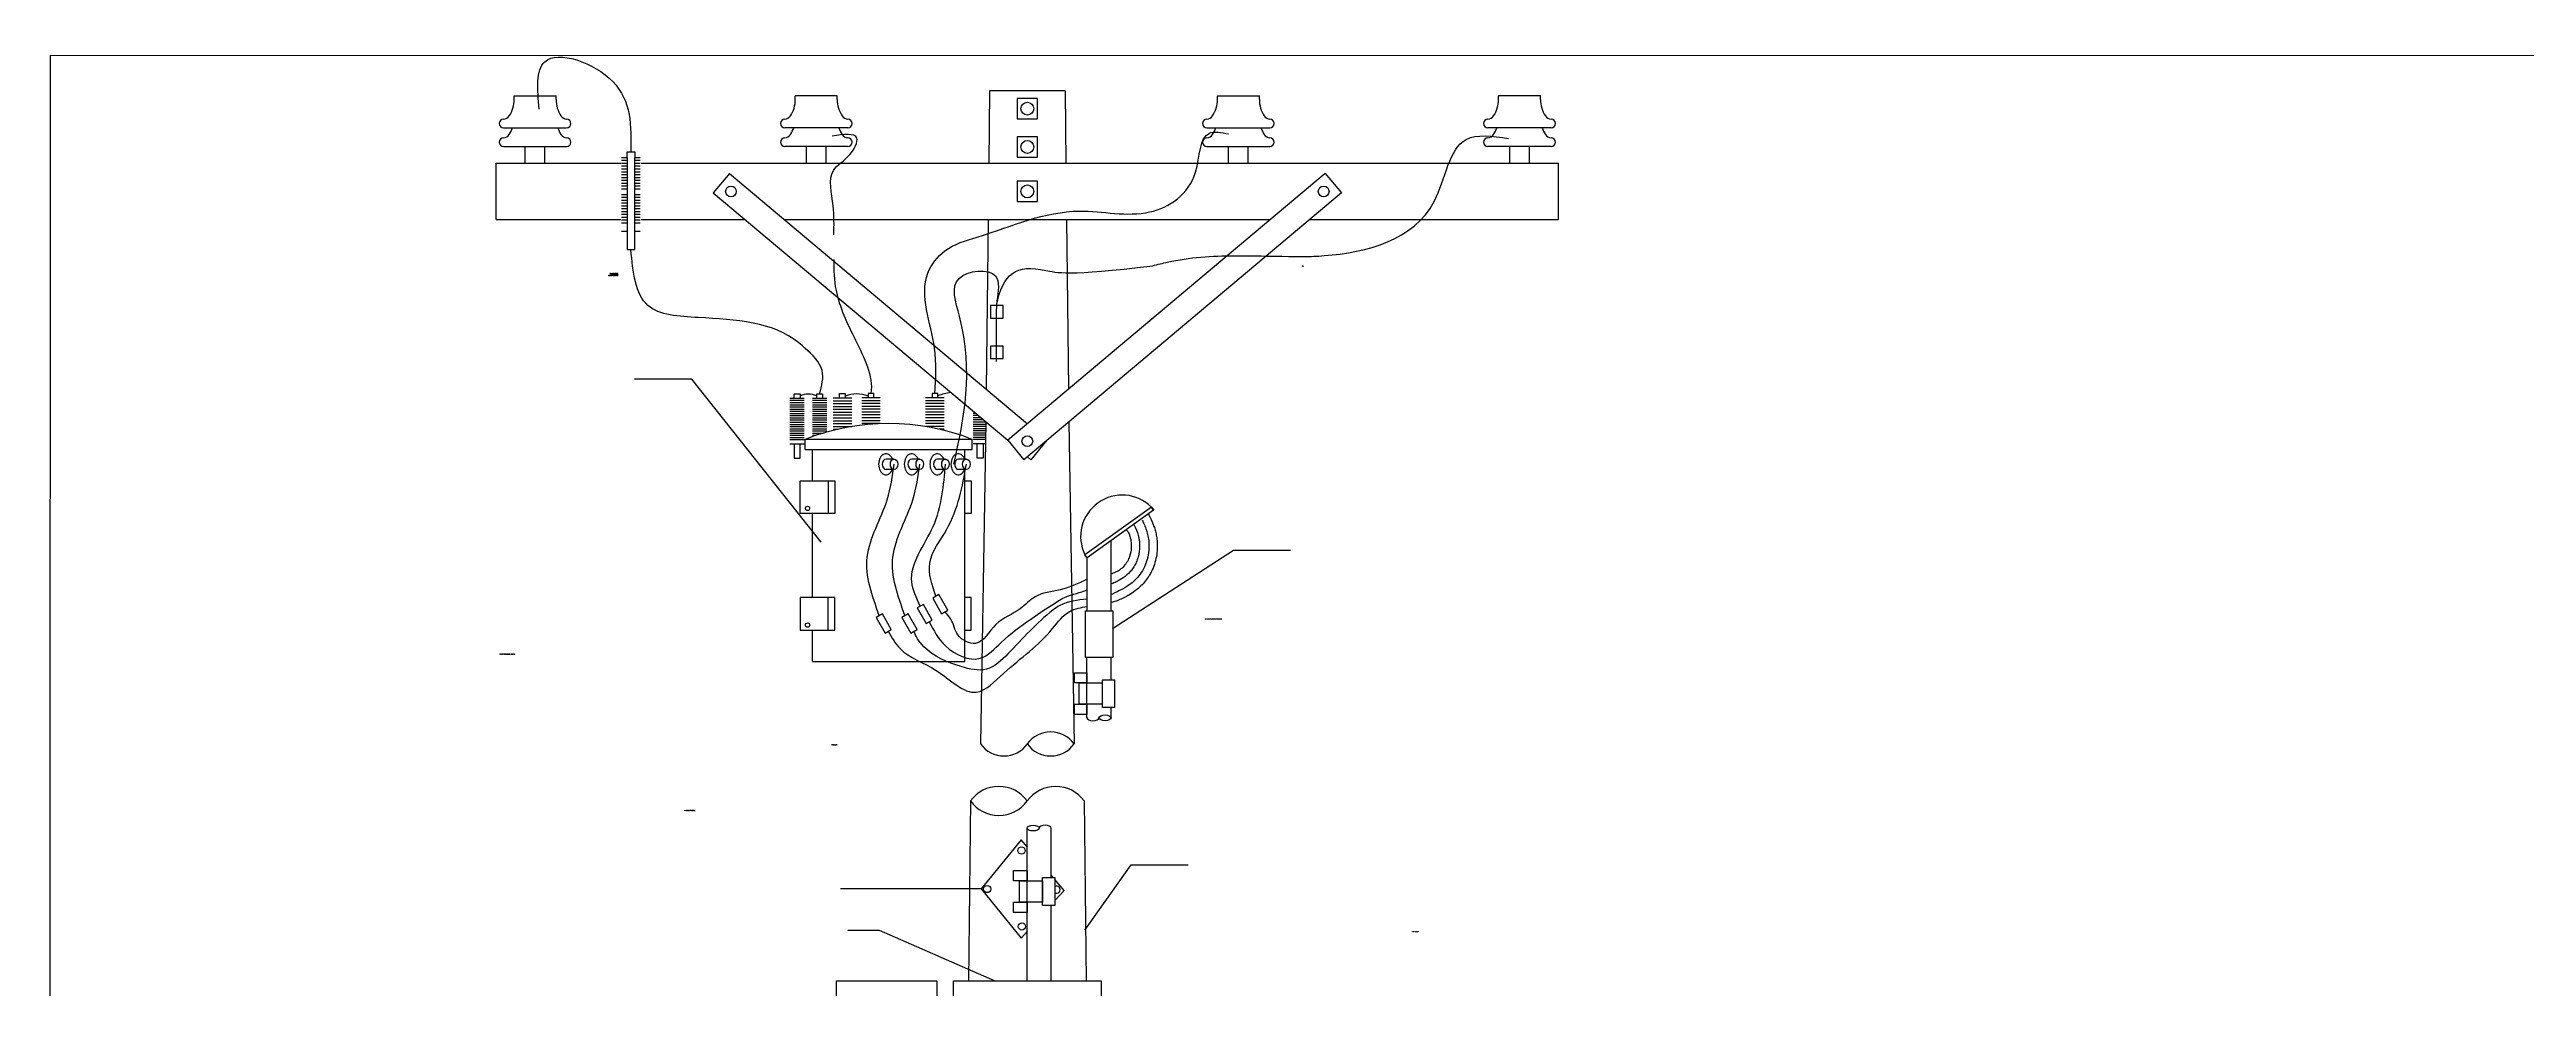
# Model space of a CAD drawing. Header units: inches. Extents: x 1413 to 2190, y 25751 to 26207.
# Drawn here: x 1412.7 to 1831.6, y 26048 to 26206.7 of the extents above; entities that cross this region are included whole.
import ezdxf

# ---------------------------------------------------------------- set-up
doc = ezdxf.new("R2010")
doc.units = ezdxf.units.IN
doc.header["$LTSCALE"] = 0.25
doc.header["$MEASUREMENT"] = 0
doc.layers.get('Defpoints').update_dxf_attribs({"color": 251})
for name, color, linetype in [('E-POLE', 54, 'Continuous'), ('E-X-POWER-IDEN', 74, 'Continuous'), ('E-X-POWR-PANL', 94, 'Continuous'), ('E-X-POWR-WIRE', 84, 'Continuous')]:
    doc.layers.add(name, color=color, linetype=linetype)
doc.styles.add('RomanS', font='romans.shx', dxfattribs={"width": 0.85})
doc.dimstyles.new('FH_Arrow_Leader', dxfattribs={"dimscale": 96, "dimtxt": 0.09375, "dimasz": 0.125, "dimexe": 0.0625, "dimexo": 0.0625, "dimgap": 0.09, "dimtad": 0, "dimtih": 1, "dimtoh": 1, "dimdec": 4, "dimzin": 0, "dimdsep": 46, "dimlunit": 4, "dimtxsty": 'RomanS', "dimcen": 0.09, "dimadec": 0, "dimazin": 0, "dimtfac": 1, "dimtdec": 4, "dimtofl": 0, "dimtmove": 0, "dimatfit": 3, "dimfxl": 1, "dimtolj": 1, "dimtzin": 0, "dimarcsym": 0})

msp = doc.modelspace()

# ---------------------------------------------------------------- linework, layer by layer
at = {"layer": 'Defpoints'}
msp.add_lwpolyline([(1412.87, 26205.76), (2190.38, 26205.68), (2190.4, 25755.72), (1412.7, 25755.71)], close=True, dxfattribs=at)
at = {"layer": 'E-POLE'}
for p, q in [((1571.69, 26199.74), (1571.56, 26187.48)), ((1584.46, 26199.74), (1571.69, 26199.74)), ((1584.46, 26199.74), (1584.6, 26187.48)), ((1488.24, 26177.98), (1488.24, 26187.48)), ((1488.24, 26187.48), (1509.32, 26187.48)), ((1512.74, 26187.48), (1667.91, 26187.48)), ((1527.69, 26185.74), (1524.95, 26182.47)), ((1527.69, 26185.74), (1578.08, 26143.46)), ((1628.46, 26185.74), (1574.76, 26140.67)), ((1628.46, 26185.74), (1631.21, 26182.47)), ((1667.91, 26177.98), (1667.91, 26187.48)), ((1524.95, 26182.47), (1574.76, 26140.67)), ((1631.21, 26182.47), (1577.5, 26137.4)), ((1488.24, 26177.98), (1509.32, 26177.98)), ((1512.74, 26177.98), (1530.3, 26177.98)), ((1536.94, 26177.98), (1619.22, 26177.98)), ((1571.45, 26177.98), (1571.12, 26149.29)), ((1584.71, 26177.98), (1585.03, 26149.29)), ((1625.85, 26177.98), (1667.91, 26177.98)), ((1571.06, 26143.78), (1570.16, 26089.35)), ((1585.09, 26143.78), (1585.99, 26089.35)), ((1574.76, 26140.67), (1577.5, 26137.4)), ((1578.08, 26137.89), (1578.65, 26137.4)), ((1581.4, 26140.67), (1578.65, 26137.4)), ((1568.45, 26079.73), (1568.11, 26049.34)), ((1587.7, 26079.73), (1588.05, 26049.34))]:
    msp.add_line(p, q, dxfattribs=at)
for points in [[(1576.37, 26195), (1579.78, 26195), (1579.78, 26198.42), (1576.37, 26198.42)], [(1576.37, 26188.54), (1579.78, 26188.54), (1579.78, 26191.96), (1576.37, 26191.96)], [(1576.37, 26181.02), (1579.78, 26181.02), (1579.78, 26184.44), (1576.37, 26184.44)]]:
    msp.add_lwpolyline(points, close=True, dxfattribs=at)
for centre, radius in [((1578.08, 26196.71), 1.09), ((1578.08, 26190.25), 1.09), ((1527.95, 26182.73), 0.905), ((1578.08, 26182.73), 1.09), ((1628.2, 26182.73), 0.905), ((1578.08, 26140.52), 0.905)]:
    msp.add_circle(centre, radius, dxfattribs=at)
for centre, radius, start, end in [((1582.03, 26086.49), 4.89, 35.9188, 144.0812), ((1574.12, 26092.22), 4.89, 215.9188, 324.0812), ((1582.03, 26092.22), 4.89, 215.9188, 324.0812), ((1573.26, 26076.24), 5.94, 35.9188, 144.0812), ((1573.26, 26083.22), 5.94, 215.9188, 324.0812), ((1582.89, 26076.24), 5.94, 35.9188, 144.0812)]:
    msp.add_arc(centre, radius, start, end, dxfattribs=at)
at = {"layer": 'E-X-POWR-PANL'}
for p, q in [((1537.93, 26147.79), (1540.35, 26147.79)), ((1537.93, 26147.43), (1540.35, 26147.43)), ((1537.93, 26147.06), (1540.35, 26147.06)), ((1537.93, 26146.69), (1540.35, 26146.69)), ((1537.93, 26146.32), (1540.35, 26146.32)), ((1537.93, 26145.95), (1540.35, 26145.95)), ((1541.73, 26147.79), (1544.15, 26147.79)), ((1541.73, 26147.43), (1544.15, 26147.43)), ((1541.73, 26147.06), (1544.15, 26147.06)), ((1541.73, 26146.69), (1544.15, 26146.69)), ((1541.73, 26146.32), (1544.15, 26146.32)), ((1541.73, 26145.95), (1544.15, 26145.95)), ((1545.23, 26147.83), (1548.37, 26147.83)), ((1545.23, 26147.35), (1548.37, 26147.35)), ((1545.23, 26146.87), (1548.37, 26146.87)), ((1545.23, 26146.39), (1548.37, 26146.39)), ((1545.23, 26145.91), (1548.37, 26145.91)), ((1553.2, 26147.83), (1550.06, 26147.83)), ((1553.2, 26147.35), (1550.06, 26147.35)), ((1553.2, 26146.87), (1550.06, 26146.87)), ((1553.2, 26146.39), (1550.06, 26146.39)), ((1553.2, 26145.91), (1550.06, 26145.91)), ((1564.03, 26147.83), (1560.88, 26147.83)), ((1564.03, 26147.35), (1560.88, 26147.35)), ((1564.03, 26146.87), (1560.88, 26146.87)), ((1564.03, 26146.39), (1560.88, 26146.39)), ((1564.03, 26145.91), (1560.88, 26145.91)), ((1537.93, 26145.58), (1540.35, 26145.58)), ((1537.93, 26145.21), (1540.35, 26145.21)), ((1537.93, 26144.84), (1540.35, 26144.84)), ((1537.93, 26144.47), (1540.35, 26144.47)), ((1537.93, 26144.11), (1540.35, 26144.11)), ((1537.93, 26143.74), (1540.35, 26143.74)), ((1537.93, 26143.37), (1540.35, 26143.37)), ((1537.93, 26143), (1540.35, 26143)), ((1537.93, 26142.63), (1540.35, 26142.63)), ((1537.93, 26142.26), (1540.35, 26142.26)), ((1537.93, 26141.89), (1540.35, 26141.89)), ((1537.93, 26141.52), (1540.35, 26141.52)), ((1541.73, 26145.58), (1544.15, 26145.58)), ((1541.73, 26145.21), (1544.15, 26145.21)), ((1541.73, 26144.84), (1544.15, 26144.84)), ((1541.73, 26144.47), (1544.15, 26144.47)), ((1541.73, 26144.11), (1544.15, 26144.11)), ((1541.73, 26143.74), (1544.15, 26143.74)), ((1541.73, 26143.37), (1544.15, 26143.37)), ((1541.73, 26143), (1544.15, 26143)), ((1541.73, 26142.63), (1544.15, 26142.63)), ((1541.73, 26142.26), (1544.15, 26142.26)), ((1541.73, 26141.89), (1543.55, 26141.89)), ((1541.73, 26141.52), (1542.38, 26141.52)), ((1545.23, 26145.43), (1548.37, 26145.43)), ((1545.23, 26144.95), (1548.37, 26144.95)), ((1545.23, 26144.47), (1548.37, 26144.47)), ((1545.23, 26143.99), (1548.37, 26143.99)), ((1545.23, 26143.51), (1548.37, 26143.51)), ((1545.23, 26143.03), (1548.37, 26143.03)), ((1545.23, 26142.55), (1546.1, 26142.55)), ((1553.2, 26145.43), (1550.06, 26145.43)), ((1553.2, 26144.95), (1550.06, 26144.95)), ((1553.2, 26144.47), (1550.06, 26144.47)), ((1553.2, 26143.99), (1550.06, 26143.99)), ((1553.2, 26143.51), (1550.06, 26143.51)), ((1564.03, 26145.43), (1560.88, 26145.43)), ((1564.03, 26144.95), (1560.88, 26144.95)), ((1564.03, 26144.47), (1560.88, 26144.47)), ((1564.03, 26143.99), (1560.88, 26143.99)), ((1564.03, 26143.51), (1560.88, 26143.51)), ((1564.03, 26143.03), (1560.88, 26143.03)), ((1564.03, 26142.55), (1563.16, 26142.55)), ((1569.35, 26145.21), (1568.9, 26145.21)), ((1569.79, 26144.84), (1568.9, 26144.84)), ((1570.23, 26144.47), (1568.9, 26144.47)), ((1570.67, 26144.11), (1568.9, 26144.11)), ((1571.11, 26143.74), (1568.9, 26143.74)), ((1571.05, 26143.37), (1568.9, 26143.37)), ((1571.05, 26143), (1568.9, 26143)), ((1571.05, 26142.63), (1568.9, 26142.63)), ((1571.04, 26142.26), (1568.9, 26142.26)), ((1571.04, 26141.89), (1568.9, 26141.89)), ((1571.04, 26141.52), (1568.9, 26141.52)), ((1537.93, 26141.15), (1540.35, 26141.15)), ((1537.93, 26140.79), (1540.35, 26140.79)), ((1537.93, 26140.05), (1540.35, 26140.05)), ((1540.48, 26140.84), (1568.77, 26140.84)), ((1540.48, 26139.12), (1540.48, 26140.84)), ((1540.48, 26139.12), (1568.77, 26139.12)), ((1541.76, 26133.84), (1541.76, 26139.12)), ((1555.54, 26137.51), (1554.18, 26137.51)), ((1559.88, 26137.51), (1558.52, 26137.51)), ((1564.22, 26137.51), (1562.86, 26137.51)), ((1567.77, 26137.51), (1566.42, 26137.51)), ((1567.49, 26137.56), (1567.49, 26139.12)), ((1568.77, 26139.12), (1568.77, 26140.84)), ((1571.03, 26141.15), (1568.9, 26141.15)), ((1571.03, 26140.79), (1568.9, 26140.79)), ((1571.02, 26140.05), (1568.9, 26140.05)), ((1539.64, 26133.84), (1545.52, 26133.84)), ((1539.64, 26128.33), (1539.64, 26133.84)), ((1544.42, 26133.84), (1544.42, 26128.33)), ((1545.52, 26133.84), (1545.52, 26128.33)), ((1555.54, 26135.74), (1554.18, 26135.74)), ((1559.88, 26135.74), (1558.52, 26135.74)), ((1564.22, 26135.74), (1562.86, 26135.74)), ((1567.77, 26135.74), (1566.42, 26135.74)), ((1567.49, 26103.31), (1567.49, 26135.69)), ((1567.49, 26133.84), (1568.58, 26133.84)), ((1568.58, 26133.84), (1568.58, 26128.33)), ((1545.52, 26128.33), (1539.64, 26128.33)), ((1541.76, 26114.11), (1541.76, 26128.33)), ((1568.58, 26128.33), (1567.49, 26128.33)), ((1545.52, 26114.11), (1539.64, 26114.11)), ((1539.64, 26114.11), (1539.64, 26108.59)), ((1544.42, 26108.59), (1544.42, 26114.11)), ((1545.52, 26108.59), (1545.52, 26114.11)), ((1568.58, 26114.11), (1567.49, 26114.11)), ((1568.58, 26108.59), (1568.58, 26114.11)), ((1539.64, 26108.59), (1545.52, 26108.59)), ((1541.76, 26103.31), (1541.76, 26108.59)), ((1567.49, 26108.59), (1568.58, 26108.59)), ((1541.76, 26103.31), (1567.49, 26103.31))]:
    msp.add_line(p, q, dxfattribs=at)
for points in [[(1538.65, 26147.79), (1538.65, 26148.52), (1539.63, 26148.52), (1539.63, 26147.79)], [(1542.45, 26147.79), (1542.45, 26148.52), (1543.43, 26148.52), (1543.43, 26147.79)], [(1546.3, 26147.83), (1546.3, 26148.56), (1547.29, 26148.56), (1547.29, 26147.83)], [(1552.12, 26147.83), (1552.12, 26148.56), (1551.14, 26148.56), (1551.14, 26147.83)], [(1562.95, 26147.83), (1562.95, 26148.56), (1561.96, 26148.56), (1561.96, 26147.83)], [(1538.65, 26140.05), (1538.65, 26137.67), (1539.63, 26137.67), (1539.63, 26140.05)], [(1570.61, 26140.05), (1570.61, 26137.67), (1569.62, 26137.67), (1569.62, 26140.05)]]:
    msp.add_lwpolyline(points, dxfattribs=at)
for points in [[(1545.8, 26049.34), (1562.75, 26049.34), (1562.75, 26019.84), (1545.8, 26019.84)], [(1565.61, 26049.34), (1590.55, 26049.34), (1590.55, 26019.84), (1565.61, 26019.84)]]:
    msp.add_lwpolyline(points, close=True, dxfattribs=at)
for centre in [(1540.9, 26129.17), (1540.9, 26109.44)]:
    msp.add_circle(centre, 0.362, dxfattribs=at)
for centre, radius, start, end in [((1541.04, 26145.23), 3.25, 64.3977, 115.6023), ((1549.21, 26142.9), 5.6, 69.9017, 110.0983), ((1566.24, 26139.73), 9.08, 96.9687, 111.2553), ((1554.63, 26104.49), 39, 68.7323, 111.2677)]:
    msp.add_arc(centre, radius, start, end, dxfattribs=at)
for centre, major_axis, start_param, end_param in [((1554.18, 26136.62), (0, 1.77), -1.047198, 4.18879), ((1554.18, 26136.62), (0, -0.887), 3.141593, 6.283185), ((1558.52, 26136.62), (0, 1.77), -1.047198, 4.18879), ((1558.52, 26136.62), (0, -0.887), 3.141593, 6.283185), ((1562.86, 26136.62), (0, 1.77), -1.047198, 4.18879), ((1562.86, 26136.62), (0, -0.887), 3.141593, 6.283185), ((1566.42, 26136.62), (0, 1.77), -1.047198, 4.18879), ((1566.42, 26136.62), (0, -0.887), 3.141593, 6.283185)]:
    msp.add_ellipse(centre, major_axis=major_axis, ratio=0.708817, start_param=start_param, end_param=end_param, dxfattribs=at)
for centre in [(1555.54, 26136.62), (1559.88, 26136.62), (1564.22, 26136.62), (1567.77, 26136.62)]:
    msp.add_ellipse(centre, major_axis=(0, -0.887), ratio=0.708817, dxfattribs=at)
at = {"layer": 'E-X-POWR-WIRE'}
for p, q in [((1491.29, 26198.89), (1498.37, 26198.89)), ((1491.29, 26198.27), (1491.29, 26198.89)), ((1498.37, 26198.27), (1498.37, 26198.89)), ((1545.92, 26198.89), (1538.84, 26198.89)), ((1538.84, 26198.27), (1538.84, 26198.89)), ((1545.92, 26198.27), (1545.92, 26198.89)), ((1610.23, 26198.89), (1617.32, 26198.89)), ((1610.23, 26198.27), (1610.23, 26198.89)), ((1617.32, 26198.27), (1617.32, 26198.89)), ((1664.87, 26198.89), (1657.78, 26198.89)), ((1657.78, 26198.27), (1657.78, 26198.89)), ((1664.87, 26198.27), (1664.87, 26198.89)), ((1489.5, 26193.48), (1500.16, 26193.48)), ((1547.71, 26193.48), (1537.05, 26193.48)), ((1608.44, 26193.48), (1619.11, 26193.48)), ((1666.66, 26193.48), (1655.99, 26193.48)), ((1489.5, 26190.33), (1500.16, 26190.33)), ((1493.16, 26187.48), (1493.16, 26190.33)), ((1496.5, 26187.48), (1496.5, 26190.33)), ((1509.46, 26188.47), (1510.39, 26188.47)), ((1509.46, 26187.99), (1510.39, 26187.99)), ((1509.46, 26187.51), (1510.39, 26187.51)), ((1511.67, 26188.47), (1512.6, 26188.47)), ((1511.67, 26187.99), (1512.6, 26187.99)), ((1511.67, 26187.51), (1512.6, 26187.51)), ((1547.71, 26190.33), (1537.05, 26190.33)), ((1540.71, 26187.48), (1540.71, 26190.33)), ((1544.05, 26187.48), (1544.05, 26190.33)), ((1608.44, 26190.33), (1619.11, 26190.33)), ((1612.1, 26187.48), (1612.1, 26190.33)), ((1615.44, 26187.48), (1615.44, 26190.33)), ((1666.66, 26190.33), (1655.99, 26190.33)), ((1659.66, 26187.48), (1659.66, 26190.33)), ((1662.99, 26187.48), (1662.99, 26190.33)), ((1509.46, 26187.03), (1510.39, 26187.03)), ((1509.46, 26186.55), (1510.39, 26186.55)), ((1509.46, 26186.07), (1510.39, 26186.07)), ((1509.46, 26185.59), (1510.39, 26185.59)), ((1509.46, 26185.11), (1510.39, 26185.11)), ((1509.46, 26184.63), (1510.39, 26184.63)), ((1509.46, 26184.15), (1510.39, 26184.15)), ((1509.46, 26183.67), (1510.39, 26183.67)), ((1511.67, 26187.03), (1512.6, 26187.03)), ((1511.67, 26186.55), (1512.6, 26186.55)), ((1511.67, 26186.07), (1512.6, 26186.07)), ((1511.67, 26185.59), (1512.6, 26185.59)), ((1511.67, 26185.11), (1512.6, 26185.11)), ((1511.67, 26184.63), (1512.6, 26184.63)), ((1511.67, 26184.15), (1512.6, 26184.15)), ((1511.67, 26183.67), (1512.6, 26183.67)), ((1509.46, 26183.19), (1510.39, 26183.19)), ((1509.46, 26182.23), (1510.39, 26182.23)), ((1509.46, 26181.75), (1510.39, 26181.75)), ((1509.46, 26181.27), (1510.39, 26181.27)), ((1509.46, 26180.8), (1510.39, 26180.8)), ((1509.46, 26180.32), (1510.39, 26180.32)), ((1509.46, 26179.84), (1510.39, 26179.84)), ((1509.46, 26179.36), (1510.39, 26179.36)), ((1511.67, 26183.19), (1512.6, 26183.19)), ((1511.67, 26182.23), (1512.6, 26182.23)), ((1511.67, 26181.75), (1512.6, 26181.75)), ((1511.67, 26181.27), (1512.6, 26181.27)), ((1511.67, 26180.8), (1512.6, 26180.8)), ((1511.67, 26180.32), (1512.6, 26180.32)), ((1511.67, 26179.84), (1512.6, 26179.84)), ((1511.67, 26179.36), (1512.6, 26179.36)), ((1509.46, 26178.88), (1510.39, 26178.88)), ((1509.46, 26178.4), (1510.39, 26178.4)), ((1509.46, 26177.92), (1510.39, 26177.92)), ((1509.46, 26177.44), (1510.39, 26177.44)), ((1509.46, 26176), (1510.39, 26176)), ((1511.67, 26178.88), (1512.6, 26178.88)), ((1511.67, 26178.4), (1512.6, 26178.4)), ((1511.67, 26177.92), (1512.6, 26177.92)), ((1511.67, 26177.44), (1512.6, 26177.44)), ((1511.67, 26176), (1512.6, 26176)), ((1599.07, 26129.39), (1587.81, 26121.32)), ((1599.44, 26128.86), (1588.18, 26120.8)), ((1599.44, 26128.86), (1599.07, 26129.39)), ((1599.54, 26128.86), (1599.16, 26129.39)), ((1588.18, 26120.8), (1587.81, 26121.32)), ((1588.18, 26111.84), (1588.18, 26120.8)), ((1592.26, 26111.84), (1592.26, 26123.72)), ((1588.16, 26093.77), (1588.16, 26103.99)), ((1592.24, 26100.22), (1592.24, 26103.99)), ((1592.24, 26093.77), (1592.24, 26095.51)), ((1578.05, 26049.34), (1578.05, 26075.14)), ((1582.13, 26066.79), (1582.13, 26075.14)), ((1577.04, 26073.14), (1570.26, 26064.88)), ((1578.08, 26071.92), (1577.04, 26073.14)), ((1582.44, 26066.79), (1582.13, 26067.16)), ((1584.3, 26064.61), (1582.74, 26066.43)), ((1570.26, 26064.88), (1577.03, 26056.54)), ((1582.13, 26049.34), (1582.13, 26062.08)), ((1582.74, 26062.88), (1584.3, 26064.61)), ((1577.03, 26056.54), (1578.08, 26057.7))]:
    msp.add_line(p, q, dxfattribs=at)
for points in [[(1510.39, 26188.47), (1510.39, 26189.42), (1511.67, 26189.42), (1511.67, 26188.47)], [(1510.39, 26188.47), (1510.39, 26172.91), (1511.67, 26172.91), (1511.67, 26188.47)]]:
    msp.add_lwpolyline(points, dxfattribs=at)
for points in [[(1571.87, 26161.3), (1574.01, 26161.3), (1574.01, 26163.44), (1571.87, 26163.44)], [(1571.87, 26154.47), (1574.01, 26154.47), (1574.01, 26156.6), (1571.87, 26156.6)], [(1560.5, 26112.95), (1559.44, 26112.35), (1560.95, 26109.7), (1562.01, 26110.3)], [(1563.13, 26114.62), (1562.07, 26114.02), (1563.57, 26111.37), (1564.63, 26111.97)], [(1553.57, 26111.35), (1552.51, 26110.74), (1554.01, 26108.09), (1555.07, 26108.7)], [(1557.91, 26111.35), (1556.85, 26110.74), (1558.35, 26108.09), (1559.42, 26108.7)], [(1587.9, 26111.84), (1592.52, 26111.84), (1592.52, 26103.99), (1587.9, 26103.99)], [(1586.04, 26101.4), (1588.15, 26101.4), (1588.15, 26099.67), (1586.04, 26099.67)], [(1586.86, 26099.67), (1590.75, 26099.67), (1590.75, 26096.06), (1586.86, 26096.06)], [(1590.77, 26100.22), (1592.85, 26100.22), (1592.85, 26095.51), (1590.77, 26095.51)], [(1586.04, 26096.06), (1588.15, 26096.06), (1588.15, 26094.33), (1586.04, 26094.33)], [(1575.74, 26067.97), (1578.05, 26067.97), (1578.05, 26066.24), (1575.74, 26066.24)], [(1576.75, 26066.24), (1580.65, 26066.24), (1580.65, 26062.63), (1576.75, 26062.63)], [(1580.66, 26066.79), (1582.74, 26066.79), (1582.74, 26062.08), (1580.66, 26062.08)], [(1575.74, 26062.63), (1578.05, 26062.63), (1578.05, 26060.9), (1575.74, 26060.9)]]:
    msp.add_lwpolyline(points, close=True, dxfattribs=at)
for centre in [(1577.09, 26071.36), (1571.29, 26064.84), (1577.16, 26058.52)]:
    msp.add_circle(centre, 0.612, dxfattribs=at)
for centre, radius, start, end in [((1486.25, 26198.27), 5.03, 326.5905, 0), ((1503.4, 26198.27), 5.03, 180, 213.4095), ((1533.81, 26198.27), 5.03, 326.5905, 0), ((1550.96, 26198.27), 5.03, 180, 213.4095), ((1605.2, 26198.27), 5.03, 326.5905, 0), ((1622.35, 26198.27), 5.03, 180, 213.4095), ((1652.75, 26198.27), 5.03, 326.5905, 0), ((1669.9, 26198.27), 5.03, 180, 213.4095), ((1489.5, 26194.21), 0.73, 90, 270), ((1489.5, 26191.06), 0.73, 90, 270), ((1489.38, 26196.23), 1.3, 275.1201, 325.7608), ((1489.38, 26193.09), 1.3, 275.1201, 325.7608), ((1486.25, 26195.13), 5.03, 326.5905, 340.8613), ((1503.4, 26195.13), 5.03, 199.1387, 213.4095), ((1500.28, 26196.23), 1.3, 214.2392, 264.8799), ((1500.28, 26193.09), 1.3, 214.2392, 264.8799), ((1500.16, 26194.21), 0.73, 270, 90), ((1500.16, 26191.06), 0.73, 270, 90), ((1537.05, 26194.21), 0.73, 90, 270), ((1537.05, 26191.06), 0.73, 90, 270), ((1536.93, 26196.23), 1.3, 275.1201, 325.7608), ((1536.93, 26193.09), 1.3, 275.1201, 325.7608), ((1533.81, 26195.13), 5.03, 326.5905, 340.8613), ((1550.96, 26195.13), 5.03, 199.1387, 213.4095), ((1547.83, 26196.23), 1.3, 214.2392, 264.8799), ((1547.83, 26193.09), 1.3, 214.2392, 264.8799), ((1547.71, 26194.21), 0.73, 270, 90), ((1547.71, 26191.06), 0.73, 270, 90), ((1608.44, 26194.21), 0.73, 90, 270), ((1608.44, 26191.06), 0.73, 90, 270), ((1608.32, 26196.23), 1.3, 275.1201, 325.7608), ((1608.32, 26193.09), 1.3, 275.1201, 325.7608), ((1605.2, 26195.13), 5.03, 326.5905, 340.8613), ((1622.35, 26195.13), 5.03, 199.1387, 213.4095), ((1619.22, 26196.23), 1.3, 214.2392, 264.8799), ((1619.22, 26193.09), 1.3, 214.2392, 264.8799), ((1619.11, 26194.21), 0.73, 270, 90), ((1619.11, 26191.06), 0.73, 270, 90), ((1655.99, 26194.21), 0.73, 90, 270), ((1655.99, 26191.06), 0.73, 90, 270), ((1655.87, 26196.23), 1.3, 275.1201, 325.7608), ((1655.87, 26193.09), 1.3, 275.1201, 325.7608), ((1652.75, 26195.13), 5.03, 326.5905, 340.8613), ((1669.9, 26195.13), 5.03, 199.1387, 213.4095), ((1666.77, 26196.23), 1.3, 214.2392, 264.8799), ((1666.77, 26193.09), 1.3, 214.2392, 264.8799), ((1666.66, 26194.21), 0.73, 270, 90), ((1666.66, 26191.06), 0.73, 270, 90), ((1594.12, 26124.4), 7.02, 45.1684, 206.0368), ((1583.02, 26064.74), 0.612, 243.5815, 116.4185)]:
    msp.add_arc(centre, radius, start, end, dxfattribs=at)
for centre, major_axis in [((1589.18, 26093.77), (1.02, 0)), ((1581.11, 26075.14), (-1.02, 0))]:
    msp.add_ellipse(centre, major_axis=major_axis, ratio=0.47309, start_param=3.141593, end_param=6.283185, dxfattribs=at)
for centre in [(1591.22, 26093.77), (1579.07, 26075.14)]:
    msp.add_ellipse(centre, major_axis=(1.02, 0), ratio=0.47309, dxfattribs=at)
for points in [[(1495.52, 26196.61), (1496.45, 26204.65), (1507.97, 26201.3), (1511.03, 26189.42)], [(1545.36, 26175.39), (1545.22, 26180.31), (1545.29, 26186.27), (1548.06, 26188.98), (1549.24, 26191.75), (1545.08, 26192.09)], [(1562.46, 26148.56), (1562.37, 26156.28), (1561.27, 26168.92), (1564.11, 26172.68), (1569.61, 26175.02), (1586.9, 26179.41), (1598.77, 26179.26), (1606.53, 26186), (1608.88, 26192.59), (1612.1, 26192.45)], [(1542.94, 26148.52), (1543.37, 26152.47), (1540.52, 26156.21), (1539.43, 26157.15), (1522.43, 26161.41), (1513.92, 26163.45), (1511.03, 26172.91)], [(1565.65, 26136.62), (1566.6, 26161.67), (1566.53, 26168.04), (1572.7, 26168.44), (1572.94, 26164.23), (1572.82, 26160.29), (1572.82, 26153.97)], [(1553.04, 26111.04), (1551, 26120.94), (1554.38, 26130.64), (1555.54, 26136.62)], [(1557.38, 26111.04), (1555.34, 26120.94), (1558.72, 26130.64), (1559.88, 26136.62)], [(1559.97, 26112.65), (1558.52, 26116.76), (1562.14, 26126.11), (1564.22, 26136.62)], [(1562.6, 26114.32), (1561.58, 26119.9), (1564.47, 26125.67), (1567.77, 26136.62)], [(1588.18, 26117.18), (1583.64, 26115.39), (1579.39, 26114.23), (1576.88, 26112.2), (1572.77, 26109.57), (1569.31, 26106.34), (1566.35, 26107.78), (1565.16, 26110.45), (1564.1, 26111.67)], [(1554.54, 26108.4), (1556.57, 26105.46), (1562.67, 26101.77), (1569.45, 26098.11), (1574.07, 26101.27), (1582.35, 26108.84), (1585.31, 26111.81), (1588.18, 26112.57)], [(1588.18, 26113.82), (1583.57, 26112.75), (1582.39, 26111.95), (1574.84, 26104.63), (1571.15, 26101.97), (1566.9, 26102.44), (1560.59, 26105.78), (1559.52, 26107.13), (1558.88, 26108.4)], [(1561.48, 26110), (1564.25, 26105.92), (1570.1, 26103.83), (1573.67, 26106.53), (1578.66, 26110.47), (1583.25, 26113.48), (1584.38, 26114.12), (1586.41, 26114.8), (1588.18, 26115.4)]]:
    msp.add_spline(points, degree=3, dxfattribs=at)
for points, knots in [([(1624.84, 26171.72), (1625.97, 26171.74), (1634.21, 26172.09), (1647.97, 26175.64), (1649.66, 26193.12), (1656.77, 26192.08), (1659.45, 26191.69)], [66.916263, 66.916263, 66.916263, 66.916263, 71.092569, 97.030192, 111.780543, 120.725672, 120.725672, 120.725672, 120.725672]), ([(1545.38, 26171.24), (1545.31, 26169.47), (1545.45, 26164.98), (1548.98, 26157.58), (1552.04, 26151.59), (1551.63, 26148.56)], [73.300192, 73.300192, 73.300192, 73.300192, 80.214918, 91.15447, 102.436047, 102.436047, 102.436047, 102.436047]), ([(1599.28, 26170.17), (1600.12, 26170.39), (1604.64, 26171.56), (1611.51, 26172), (1617.32, 26171.81), (1624.84, 26171.72)], [34.713695, 34.713695, 34.713695, 34.713695, 37.948146, 52.082723, 60.175228, 60.175228, 60.175228, 60.175228]), ([(1572.87, 26163.44), (1573.95, 26168.91), (1576.87, 26170.99), (1584.87, 26168.38), (1599.28, 26170.17)], [0, 0, 0, 0, 13.506672, 17.967725, 17.967725, 17.967725, 17.967725]), ([(1598.55, 26128.15), (1598.7, 26127.89), (1598.86, 26127.61), (1599.18, 26126.94), (1599.35, 26126.55), (1599.59, 26125.86), (1599.68, 26125.59), (1599.82, 26125.01), (1599.89, 26124.71), (1599.98, 26124.12), (1600.02, 26123.83), (1600.06, 26123.24), (1600.07, 26122.94), (1600.06, 26122.21), (1600.02, 26121.78), (1599.89, 26120.91), (1599.8, 26120.46), (1599.55, 26119.61), (1599.4, 26119.19), (1599.1, 26118.53), (1598.97, 26118.28), (1598.73, 26117.86), (1598.63, 26117.7), (1598.3, 26117.21), (1598.07, 26116.91), (1597.6, 26116.36), (1597.36, 26116.11), (1596.87, 26115.66), (1596.62, 26115.45), (1596.03, 26115), (1595.69, 26114.77), (1595.03, 26114.37), (1594.71, 26114.2), (1594.09, 26113.9), (1593.78, 26113.77), (1593.22, 26113.54), (1592.95, 26113.44), (1592.58, 26113.31), (1592.47, 26113.27), (1592.36, 26113.24)], [1.693286, 1.693286, 1.693286, 1.693286, 2.394005, 2.394005, 3.159108, 3.159108, 3.631359, 3.631359, 4.103611, 4.103611, 4.575862, 4.575862, 5.048114, 5.048114, 5.730588, 5.730588, 6.413062, 6.413062, 7.03938, 7.03938, 7.414365, 7.414365, 7.6746, 7.6746, 8.19507, 8.19507, 8.71554, 8.71554, 9.236011, 9.236011, 9.972714, 9.972714, 10.709418, 10.709418, 11.446122, 11.446122, 12.160383, 12.160383, 12.452484, 12.452484, 12.452484, 12.452484]), ([(1597.49, 26127.16), (1597.62, 26126.93), (1597.75, 26126.67), (1598, 26126.12), (1598.12, 26125.82), (1598.32, 26125.18), (1598.41, 26124.85), (1598.55, 26124.17), (1598.6, 26123.83), (1598.66, 26123.01), (1598.66, 26122.52), (1598.58, 26121.54), (1598.49, 26121.05), (1598.24, 26120.12), (1598.08, 26119.69), (1597.68, 26118.84), (1597.42, 26118.4), (1596.86, 26117.65), (1596.56, 26117.31), (1595.95, 26116.72), (1595.64, 26116.47), (1594.8, 26115.86), (1594.28, 26115.57), (1593.5, 26115.18), (1593.22, 26115.06), (1592.36, 26114.64)], [1.960153, 1.960153, 1.960153, 1.960153, 2.616673, 2.616673, 3.273193, 3.273193, 3.907241, 3.907241, 4.541289, 4.541289, 5.436882, 5.436882, 6.332474, 6.332474, 7.098316, 7.098316, 7.864157, 7.864157, 8.629998, 8.629998, 9.395839, 9.395839, 10.69858, 10.69858, 11.465251, 11.465251, 11.465251, 11.465251]), ([(1596.11, 26126.4), (1596.14, 26126.34), (1596.17, 26126.28), (1596.45, 26125.76), (1596.67, 26125.24), (1596.89, 26124.45), (1596.93, 26124.26), (1597, 26123.87), (1597.03, 26123.68), (1597.08, 26123.1), (1597.09, 26122.71), (1597.02, 26121.76), (1596.92, 26121.21), (1596.65, 26120.38), (1596.54, 26120.12), (1596.29, 26119.61), (1596.15, 26119.36), (1595.83, 26118.89), (1595.66, 26118.68), (1595.11, 26118.07), (1594.71, 26117.74), (1593.92, 26117.17), (1593.52, 26116.95), (1592.86, 26116.62), (1592.61, 26116.51), (1592.36, 26116.41)], [1.960153, 1.960153, 1.960153, 1.960153, 2.154396, 2.154396, 3.565797, 3.565797, 4.006717, 4.006717, 4.447637, 4.447637, 5.329476, 5.329476, 6.567457, 6.567457, 7.159248, 7.159248, 7.725628, 7.725628, 8.292009, 8.292009, 9.481449, 9.481449, 10.670889, 10.670889, 11.465251, 11.465251, 11.465251, 11.465251]), ([(1594.85, 26125.5), (1595.17, 26125.12), (1595.26, 26124.91), (1595.46, 26124.36), (1595.55, 26124.01), (1595.66, 26123.29), (1595.68, 26122.93), (1595.64, 26122.06), (1595.55, 26121.54), (1595.29, 26120.76), (1595.16, 26120.48), (1594.84, 26119.92), (1594.64, 26119.66), (1594.21, 26119.18), (1593.98, 26118.97), (1593.56, 26118.65), (1593.38, 26118.52), (1592.36, 26118.09)], [2.437546, 2.437546, 2.437546, 2.437546, 3.145123, 3.145123, 4.163162, 4.163162, 5.181201, 5.181201, 6.612656, 6.612656, 7.420227, 7.420227, 8.304579, 8.304579, 9.18893, 9.18893, 9.855331, 9.855331, 9.855331, 9.855331])]:
    msp.add_open_spline(points, degree=3, knots=knots, dxfattribs=at)

# ---------------------------------------------------------------- texts
at = {"layer": 'E-X-POWER-IDEN', "char_height": 0.1, "style": 'RomanS'}
for s, insert, width, attachment_point in [('\\A1;{\\W1;30\\W0.8; KVA TRANSFORMER\\P12.47 KV (PRIMARY)\\P208Y/120 V (SECONDARY)}', (1508.81, 26168.9), 81.7321, 3), ('{\\W0.8;RMC}', (1624.57, 26170.13), 100.5366, 1), ('{\\W0.8;CONTRACTOR-OWNED PRESSURE TREATED POLE}', (1608.12, 26110.52), 81.7321, 1), ('{\\W0.75;STAND-OFF BRACKETS SIZED AS REQUIRED}', (1488.84, 26104.57), 78.3814, 1), ('{\\W0.75;CT ENCLOSURE}', (1545.9, 26089.25), 78.3814, 3), ('{\\W0.75;MAIN DISCONNECT ENCLOSURE}', (1521.9, 26078.17), 78.3814, 3), ('{\\W0.75;METER ENCLOSURE}', (1643.15, 26057.69), 100.5366, 1)]:
    msp.add_mtext(s, dxfattribs=dict(at, insert=insert, width=width, attachment_point=attachment_point))

# ---------------------------------------------------------------- leaders
at = {"layer": 'E-X-POWER-IDEN'}
for points in [[(1543.19, 26123.48), (1521.31, 26150.98), (1511.66, 26150.98)], [(1592.46, 26108.86), (1612.93, 26122.1), (1622.57, 26122.1)], [(1587.8, 26057.87), (1595.62, 26068.95), (1605.26, 26068.95)], [(1570.26, 26064.88), (1546.47, 26064.88)], [(1572.51, 26049.34), (1553.09, 26057.83), (1547.7, 26057.83)]]:
    msp.add_leader(points, dimstyle='FH_Arrow_Leader', override={"dimscale": 0, "dimtxt": 0.1875, "dimasz": 0.125, "dimgap": 0.09, "dimtad": 0, "dimfxl": 0.1875}, dxfattribs=at)

doc.saveas('drawing.dxf')
